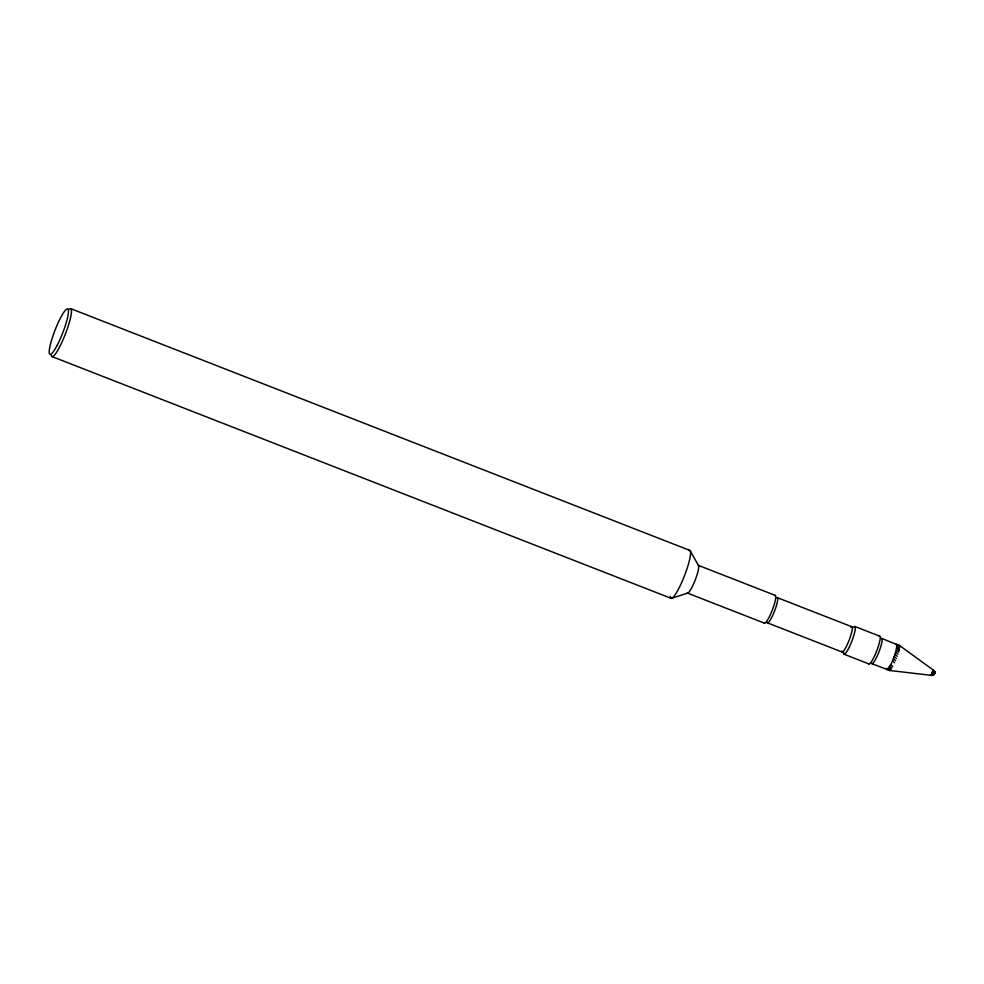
<?xml version="1.0" encoding="UTF-8"?>
<svg xmlns="http://www.w3.org/2000/svg" width="984" height="984" viewBox="0 0 984 984"><rect width="100%" height="100%" fill="white"/><g stroke="black" fill="none" stroke-linecap="round" stroke-linejoin="round"><path stroke-width="1.48" d="M932.106 674.323L932.18 675.381L932.057 674.778L932.943 675.233L931.43 675.381L932.906 669.76L899.142 645.233L895.932 644.508L898.687 645.307M881.738 638.431L896.953 644.569L896.08 651.162L892.574 660.805A13.542 2.263 -68.7 0 1 890.717 664.68L887.064 669.501L871.935 663.671M896.338 650.203L898.564 652.134L899.573 647.263L899.438 645.541L896.83 644.372M932.943 675.233L931.971 673.376L933.582 670.719L932.906 669.76M932.057 674.778L932.586 673.819C935.071 674.581 935.673 670.584 933.115 671.088M887.064 669.501L889.339 670.461L930.753 675.282C931.307 673.425 934.96 676.094 934.185 672.921M932.168 672.896L934.517 671.826L932.955 669.87C932.057 670.879 933.767 668.874 933.902 671.641C930.667 672.466 934.64 676.143 933.841 673.45L932.844 675.233M934.677 672.625L934.259 673.991L931.971 673.376C934.579 674.471 934.665 670.264 934.8 672.921M934.259 673.991L934.246 672.183L932.697 669.784L934.185 670.891M932.168 674.852C929.806 674.803 930.729 675.479 932.168 674.188M934.48 673.29L933.558 674.347M933.914 674.52L934.603 673.597M888.896 669.464L889.548 670.473L891.074 669.12L888.982 667.607M933.435 674.938L934.21 674.212M932.438 674.704L933.361 673.634L932.438 672.17M932.672 675.061L933.976 673.548L933.226 671.432M933.644 674.704L932.131 675.172M931.454 674.409L931.491 675.368L930.643 675.221L932.192 675.221M671.506 598.346L687.681 593.094M931.393 674.827L930.606 674.962L931.405 675.196M933.435 670.608L934.087 670.67M930.753 675.282L931.43 675.381M886.412 668.493L889.044 670.153M70.639 308.619L689.735 550.376M775.318 595.418L698.246 565.32A14.895 2.497 -68.7 0 1 694.987 580.572A14.895 2.497 -68.7 0 1 687.275 592.971M854.875 626.488L879.745 636.205M777.311 597.657L851.898 626.783M767.508 622.897L842.095 652.023M687.459 593.081L764.531 623.179M844.1 654.249L868.958 663.954M52.017 356.565L671.113 598.321M887.58 669.243L889.794 670.399M897.051 644.864L899.585 646.23M888.232 668.603L890.372 669.944M897.113 645.738L899.573 647.263M933.582 670.719L932.881 670.658M897.014 646.931L899.388 648.628M896.744 648.444L899.044 650.264M889.819 666.291L891.873 667.951M890.717 664.68L892.746 666.488M895.784 652.171L897.949 654.176M895.108 654.274L897.224 656.34M892.574 660.805L894.591 662.81M894.333 656.463L896.399 658.542M893.484 658.665L895.526 660.719M933.828 670.571L934.591 671.519M690.301 550.966L698.566 565.665M934.173 671.113L934.714 672.49M934.677 671.937L934.714 673.179M68.671 309.628A25.719 4.305 -68.7 0 1 65.436 333.908A25.719 4.305 -68.7 0 1 51.168 354.683M688.874 550.511A25.719 4.305 -68.7 0 1 683.696 577.743A25.719 4.305 -68.7 0 1 670.264 596.427M881.283 638.505A13.542 2.263 -68.7 0 1 879.216 651.187A13.542 2.263 -68.7 0 1 871.762 663.56M853.374 627.472A14.895 2.497 -68.7 0 1 851.627 641.728A14.895 2.497 -68.7 0 1 843.632 652.011M850.865 627.312A13.542 2.263 -68.7 0 1 849.782 638.431A13.542 2.263 -68.7 0 1 841.935 651.912M841.8 651.703A13.542 2.263 -68.7 0 1 841.652 651.027M776.868 597.731A13.542 2.263 -68.7 0 1 774.359 611.507A13.542 2.263 -68.7 0 1 767.114 622.282M774.519 595.701A14.895 2.497 -68.7 0 1 772.305 610.055A14.895 2.497 -68.7 0 1 764.101 622.515M879.241 636.279A14.895 2.497 -68.7 0 1 876.732 650.842A14.895 2.497 -68.7 0 1 868.626 663.622M56.974 345.667A24.366 4.071 -68.7 0 0 67.97 309.111A24.366 4.071 -68.7 0 0 51.586 340.095A24.366 4.071 -68.7 0 0 56.974 345.667"/></g></svg>
